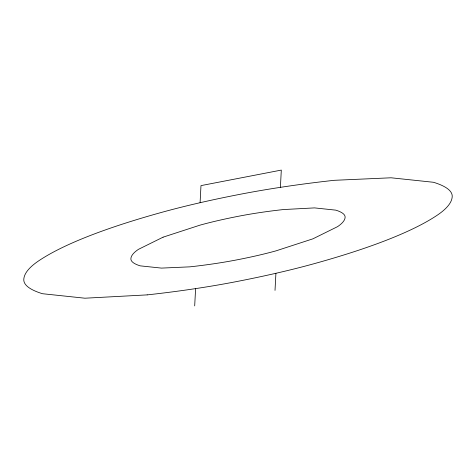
<?xml version="1.0" encoding="UTF-8"?>
<svg xmlns="http://www.w3.org/2000/svg" width="476" height="476" viewBox="0 0 476 476"><rect width="100%" height="100%" fill="white"/><g stroke="black" fill="none" stroke-linecap="round" stroke-linejoin="round"><path stroke-width="0.71" d="M194.69 305.913L195.6 288.611M200.087 202.711L200.979 185.616L281.304 170.087L280.4 187.389M275.015 290.384L275.913 273.289M163.078 237.173L138.486 249.329A172.937 30.327 -5.5 0 0 130.9 258.7A110.42 19.361 -5.5 0 0 140.253 265.858L161.459 268.101L189.864 266.846A117.245 20.563 -5.5 0 0 236.858 259.872A172.937 30.327 -5.5 0 0 276.044 250.846L312.922 238.827L337.514 226.671A172.937 30.327 -5.5 0 0 345.1 217.3A110.42 19.361 -5.5 0 0 335.747 210.142L314.541 207.899L283.399 209.559A110.42 19.361 -5.5 0 0 239.142 216.128A172.937 30.327 -5.5 0 0 199.956 225.154L163.078 237.173M147.197 294.882L84.918 298.208L42.501 293.722A220.84 38.729 -5.5 0 1 23.8 279.4A345.868 60.654 -5.5 0 1 38.978 260.652A522.517 91.63 -5.5 0 1 161.905 212.302A345.868 60.654 -5.5 0 1 240.285 194.256A234.495 41.12 -5.5 0 1 334.277 180.309L391.082 177.792L433.499 182.278A220.84 38.729 -5.5 0 1 452.2 196.6A345.868 60.654 -5.5 0 1 437.022 215.348A522.517 91.63 -5.5 0 1 314.095 263.698A345.868 60.654 -5.5 0 1 235.715 281.744A220.84 38.729 -5.5 0 1 147.197 294.882"/></g></svg>
